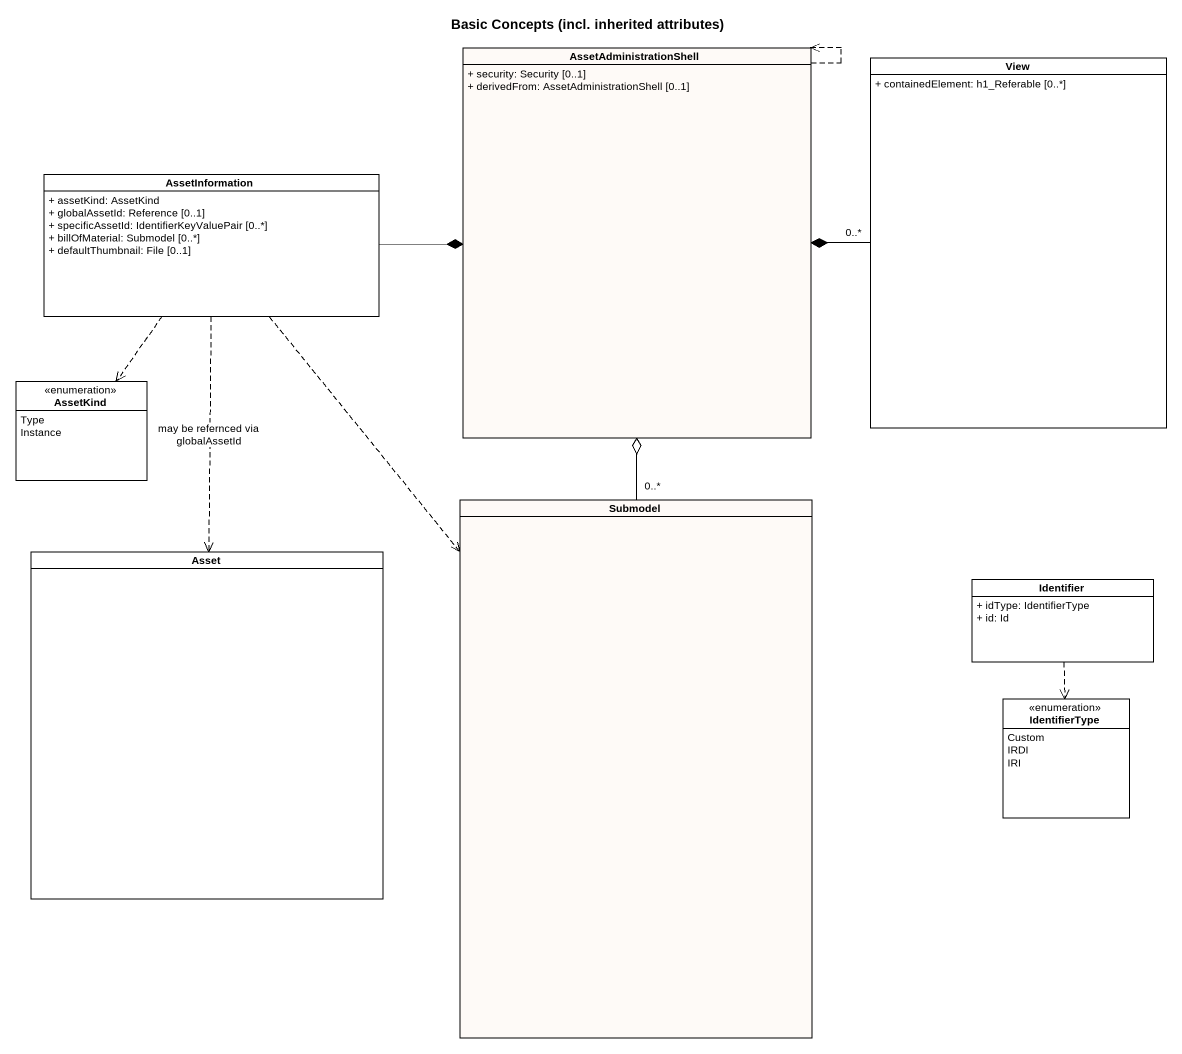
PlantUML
@startuml
title Basic Concepts (incl. inherited attributes)
hide circle
hide empty members
skinparam classAttributeIconSize 0
class AssetAdministrationShell #FEFAF7 {
  + security: Security [0..1]
  + derivedFrom: AssetAdministrationShell [0..1]
}
class View {
  + containedElement: h1_Referable [0..*]
}
class AssetInformation {
  + assetKind: AssetKind
  + globalAssetId: Reference [0..1]
  + specificAssetId: IdentifierKeyValuePair [0..*]
  + billOfMaterial: Submodel [0..*]
  + defaultThumbnail: File [0..1]
}
enum AssetKind {
  Type
  Instance
}
class Submodel #FEFAF7
class Asset
class Identifier {
  + idType: IdentifierType
  + id: Id
}
enum IdentifierType {
  Custom
  IRDI
  IRI
}
AssetAdministrationShell ..> AssetAdministrationShell
View "0..*" -left-* AssetAdministrationShell
AssetInformation -right-* AssetAdministrationShell
AssetInformation ..> AssetKind
AssetInformation ..> Submodel
AssetInformation ..> Asset : may be refernced via globalAssetId
Submodel "0..*" -up-o AssetAdministrationShell
Identifier ..> IdentifierType
@enduml
